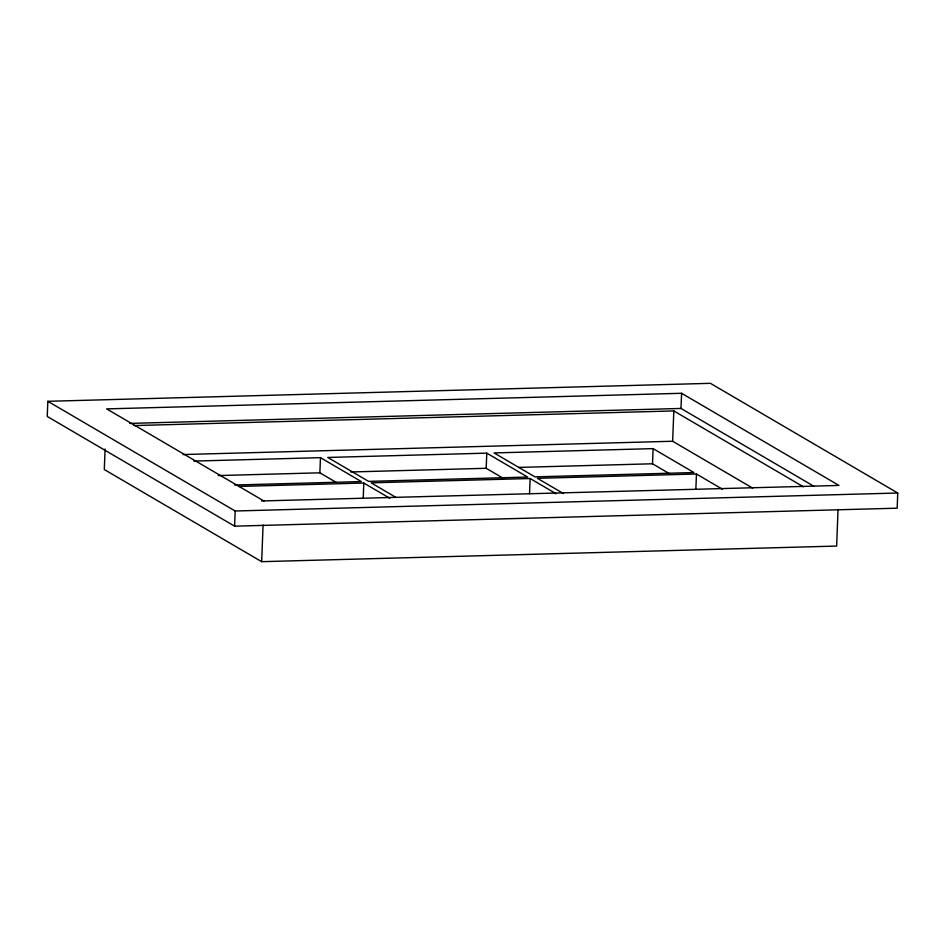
<?xml version="1.0" encoding="UTF-8"?>
<svg xmlns="http://www.w3.org/2000/svg" width="945" height="945" viewBox="0 0 945 945"><rect width="100%" height="100%" fill="white"/><g stroke="black" fill="none" stroke-linecap="round" stroke-linejoin="round"><path stroke-width="1.42" d="M47.829 401.306L47.25 416.461L234.596 526.164L897.171 508.186L897.75 493.018L710.404 383.327L47.829 401.306L235.175 510.997L897.75 493.018M105.084 448.993L104.293 469.535L261.671 561.673L836.632 546.068L838.038 509.402M234.596 526.164L235.175 510.997M261.671 561.673L263.076 524.995M335.971 482.233L319.871 472.819L320.461 457.652L193.831 461.089M363.223 498.192L363.801 483.037L238.648 486.439M503.531 478.453L486.191 468.295L486.781 453.139L327.761 457.451L368.609 481.371L527.629 477.06L486.781 453.139M529.543 493.68L530.133 478.524L371.113 482.836L395.872 497.342M669.851 473.929L652.511 463.782L653.101 448.627L494.081 452.938L534.929 476.859L693.949 472.547L653.101 448.627M752.681 488.116L672.651 441.256L673.82 410.933L133.977 425.581M814.259 486.474L681.002 408.453L681.581 393.285L106.631 408.89L263.998 501.039M695.863 489.167L696.453 474.012L537.433 478.324L563.421 493.55M129.63 423.407L681.002 408.453M182.964 454.545L672.651 441.256M218.271 475.571L319.871 472.819M350.737 471.98L486.191 468.295M518.521 467.421L652.511 463.782M234.679 485.009L361.309 481.572L320.461 457.652M261.623 500.956L838.959 485.435L681.581 393.285M673.82 410.933L803.392 486.805M696.453 474.012L722.441 489.238M530.133 478.524L556.121 493.751M363.801 483.037L389.801 498.263"/></g></svg>
